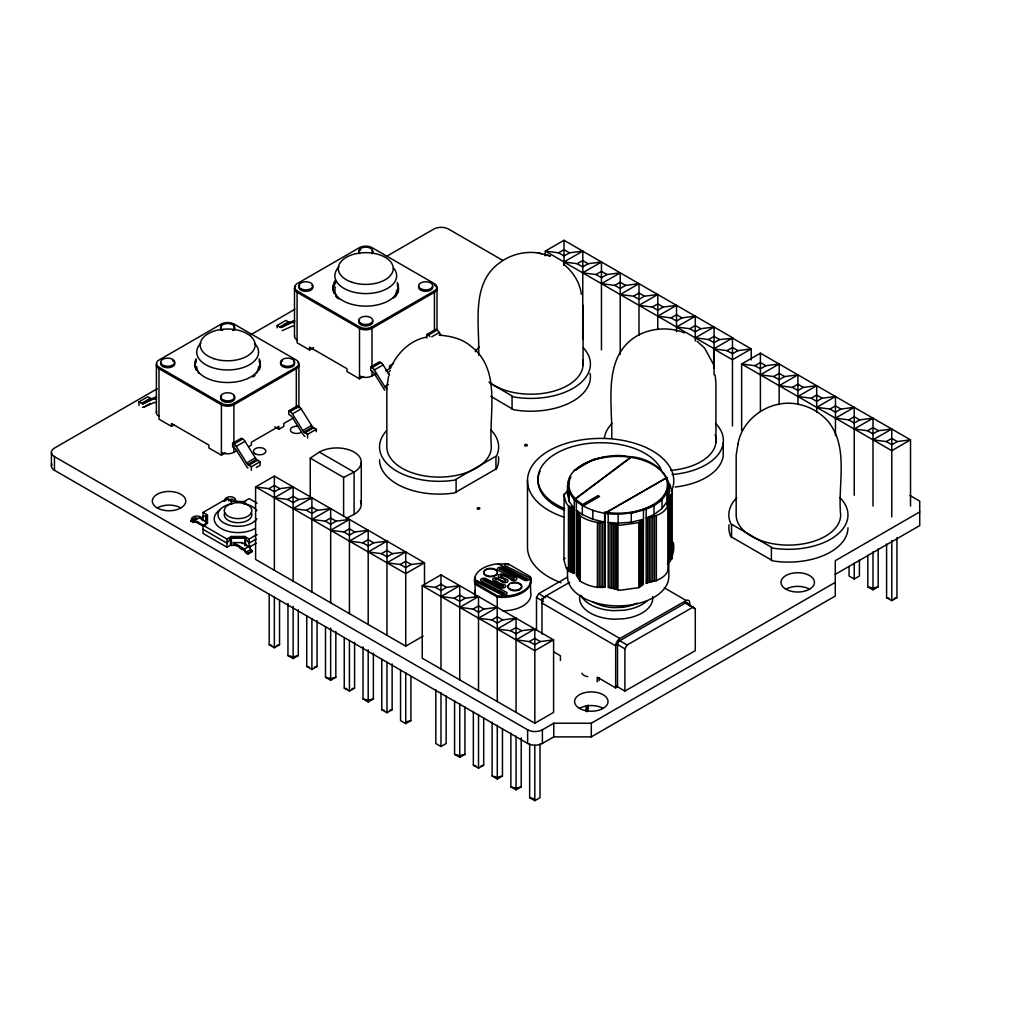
<?xml version="1.0" encoding="UTF-8"?>
<svg xmlns="http://www.w3.org/2000/svg" width="1028" height="1028" viewBox="0 0 1028 1028"><rect width="100%" height="100%" fill="white"/><g stroke="black" fill="none" stroke-linecap="round" stroke-linejoin="round"><path stroke-width="1.5" d="M536.487 630.357L536.5 597.499L538.698 593.657L567.559 577.081M624.883 691.086L624.908 648.835L627.106 644.993L693.078 607.124L695.275 608.82L695.275 650.673L624.883 691.086L616.594 686.267M205.69 523.689L205.728 515.992L207.463 516.017M687.912 604.541L687.899 603.744A3.174 1.838 -59.9 0 0 686.049 602.678L620.064 640.547A3.598 2.082 -59.9 0 0 617.52 644.954L617.52 686.807L615.656 687.86L597.242 677.169L597.242 681.821M541.987 603.089L542.013 602.549A6.232 3.611 -59.9 0 1 545.817 595.996L569.679 582.272M615.656 687.86L615.682 645.34A6.232 3.611 -59.9 0 1 619.486 638.774L686.37 600.391A5.808 3.367 -59.9 0 1 689.737 602.331L689.762 605.762M474.563 579.458L474.743 577.71A28.219 16.294 0 0 1 495.419 564.102L508.217 563.897L530.332 576.669L530.692 577.71A28.219 16.294 0 0 1 499.03 595.996L497.231 595.79L475.103 583.017L474.563 579.458L503.026 593.76L504.966 593.516L481.759 581.45A3.174 1.838 0 0 1 481.438 578.867A3.174 1.838 0 0 1 485.91 578.687L501.638 586.59L503.566 586.346L493.787 581.013A3.174 1.838 0 0 1 493.466 578.43A3.174 1.838 0 0 1 497.95 578.25C503.938 583.75 511.212 581.077 499.338 577.338A3.174 1.838 0 0 1 499.017 574.742A3.174 1.838 0 0 1 503.489 574.562C504.619 574.369 515.105 582.401 514.141 578.276L498.4 570.399A3.174 1.838 0 0 1 498.092 567.816A3.174 1.838 0 0 1 502.563 567.623L525.334 579.072L527.274 578.828L498.143 563.794M567.726 490.433L563.922 495.162L566.325 503.219L568.458 505.904L574.292 508.552M564.102 494.044L563.922 560.144L566.325 568.214L568.458 570.887L574.292 573.547L574.292 499.685C549.042 468.177 605.441 450.984 628.108 456.573C650.159 456.869 676.707 474.525 667.558 499.441L672.389 492.708L669.986 484.638L667.84 481.965M668.187 561.686L667.558 564.436L672.389 557.69M388.623 376.171L386.836 387.209L386.836 446.936A52.248 30.159 0 0 0 439.084 477.095A52.248 30.159 0 0 0 491.333 446.936C488.518 414.412 501.972 369.849 471.081 346.385C462.356 338.687 450.418 335.925 439.084 335.192M574.138 508.474L569.229 501.497L567.507 493.928L568.124 491.166M667.121 505.75L667.082 492.643L668.804 485.062M390.344 368.628C396.731 353.606 409.645 340.474 426.029 337.21M667.994 498.426L667.994 570.668C663.702 579.651 654.618 581.167 646.175 583.069L646.175 509.207L653.975 505.75L662.019 499.685L667.082 492.643M251.372 512.702L249.997 514.617A13.788 7.967 0 0 1 226.751 515.208A13.788 7.967 0 0 1 235.656 502.795A13.788 7.967 0 0 1 251.372 512.702A13.788 7.967 0 0 1 251.372 516.801L249.997 518.716A13.788 7.967 0 0 1 232.778 522.096A13.788 7.967 0 0 1 224.734 512.676M386.438 430.861A59.56 34.387 0 0 0 392.516 468.37A59.56 34.387 0 0 0 454.504 480.14L496.614 455.828A59.56 34.387 0 0 0 490.664 429.743M379.525 459.734A59.56 34.387 0 0 0 454.504 492.939L496.614 468.627A59.56 34.387 0 0 0 498.413 456.74M474.872 582.336L476.645 582.118L501.857 594.775A3.174 1.838 0 0 0 506.341 594.595A3.174 1.838 0 0 0 506.02 592.012L482.813 579.959L484.753 579.702L500.469 587.605A3.174 1.838 0 0 0 504.941 587.425A3.174 1.838 0 0 0 504.632 584.842C492.785 581.835 491.628 575.166 502.705 582.259A3.174 1.838 0 0 0 507.177 582.079A3.174 1.838 0 0 0 506.868 579.496C492.129 573.367 506.894 574.883 511.571 580.242A3.174 1.838 0 0 0 516.043 580.049A3.174 1.838 0 0 0 515.735 577.466L499.467 568.895L501.394 568.651L524.164 580.088A3.174 1.838 0 0 0 528.649 579.908A3.174 1.838 0 0 0 528.328 577.325L505.352 565.798A2.184 1.259 0 0 1 505.57 563.807L506.007 563.678M662.019 508.552L667.082 501.497L667.994 505.686C663.702 514.655 654.618 516.184 646.175 518.073L653.975 514.604L662.019 508.552L662.019 499.685C636.473 517.534 599.003 520.386 574.292 499.685L631.269 456.817M638.812 522.635L643.31 519.358L631.269 522.173L618.149 523.175L608.203 522.43L620.282 525.244L638.812 522.635L638.812 587.63L620.282 590.226L608.203 587.412L608.203 513.563M638.812 587.63L643.477 584.251M564.102 559.039L565.194 558.204M574.292 499.685L631.706 456.843M310.25 498.811L310.25 458.141L319.374 452.089A24.556 14.174 0 0 1 354.095 452.089A24.556 14.174 0 0 1 354.095 472.135L354.095 514.373L346.23 518.318M631.269 522.173L631.269 513.319L646.175 509.207M296.321 408.347L296.321 367.253A8.828 5.101 0 0 0 296.321 360.044L233.896 324.013A8.828 5.101 0 0 0 221.405 324.013L158.98 360.044A8.828 5.101 0 0 0 158.98 367.253L158.98 419.167L171.458 426.376L174.13 424.821M157.284 388.725L54.458 448.079A10.447 6.027 0 0 0 54.458 456.612L54.458 470.271L527.621 743.437A10.447 6.027 0 0 0 542.399 743.437L553.771 736.87L591.306 736.87L835.276 596.022L835.276 560.697L919.726 511.944M250.369 334.974L294.83 309.299M386.541 256.357L433.777 229.09A10.447 6.027 0 0 1 448.555 229.09L502.769 260.38M138.986 405.507L138.986 401.858L147.749 396.808L150.319 398.299A5.127 2.955 60 0 0 152.465 398.504L156.372 396.769M138.986 401.858L141.568 403.349L150.319 398.299M277.097 327.906L277.097 325.478L285.848 320.428L288.431 321.918A5.127 2.955 60 0 0 290.577 322.111L294.471 320.376M142.699 404.004L152.465 398.504M141.568 403.349A5.127 2.955 60 0 0 143.714 403.554L156.616 397.489M277.097 325.478L279.68 326.968L288.431 321.918M280.811 327.624L289.562 322.574M279.68 326.968A5.127 2.955 60 0 0 281.826 327.161L290.577 322.111M142.378 407.191A7.337 4.228 60 0 0 144.113 407.024L150.371 403.413M281.826 327.161L294.728 321.096M434.42 330.374L434.42 290.873A8.828 5.101 0 0 0 434.42 283.664L371.995 247.619A8.828 5.101 0 0 0 359.504 247.619L297.079 283.664A8.828 5.101 0 0 0 297.079 290.873L297.079 342.774L309.569 349.983L313.579 347.67M158.98 367.253L221.405 403.297A8.828 5.101 0 0 0 233.896 403.297L296.321 367.253M297.079 290.873L359.504 326.917A8.828 5.101 0 0 0 371.995 326.917L434.42 290.873M582.696 339.047L582.812 251.115L564.038 240.282L545.277 251.115L545.277 255.843M564.038 261.947L545.277 251.115L558.577 252.824L564.038 249.663L569.512 252.824L582.812 251.115L563.922 261.999L563.922 265.147M247.979 468.164A7.337 4.228 60 0 1 246.245 465.98L236.234 449.981A4.896 2.827 60 0 0 233.947 447.655L232.636 446.897L232.636 443.261L241.387 438.198L242.698 438.956A4.896 2.827 60 0 1 244.985 441.282L255.394 457.923A5.127 2.955 60 0 0 257.54 460.197L260.11 461.688L260.11 465.337L256.37 467.496M304.905 436.373A7.337 4.228 60 0 1 302.425 433.546L292.427 417.548A4.896 2.827 60 0 0 290.127 415.222L288.817 414.464L288.817 410.814L297.567 405.764L298.878 406.523A4.896 2.827 60 0 1 301.178 408.848L311.574 425.476A5.127 2.955 60 0 0 313.72 427.764L316.303 429.254L316.303 431.683M232.636 443.261L233.947 444.019L242.698 438.956M288.817 410.814L290.127 411.573L298.878 406.523M384.742 390.19A7.337 4.228 60 0 1 384.344 389.599L374.346 373.601A4.896 2.827 60 0 0 372.046 371.275L370.735 370.517L370.735 366.867L379.486 361.817L380.81 362.576A4.896 2.827 60 0 1 383.097 364.901L389.496 375.13M426.928 338.084L426.928 334.434L435.679 329.384L436.99 330.142A4.896 2.827 60 0 1 439.277 332.468L440.884 335.025M569.512 252.824L564.038 255.972L558.577 252.824M370.735 366.867L372.046 367.626L380.81 362.576M426.928 334.434L428.239 335.192L436.99 330.142M233.947 444.019A4.896 2.827 60 0 1 236.234 446.345L244.985 441.282M290.127 411.573A4.896 2.827 60 0 1 292.427 413.899L301.178 408.848M171.458 426.376L171.458 423.485L208.915 445.111L208.915 447.99L221.405 455.198L225.415 452.885M372.046 367.626A4.896 2.827 60 0 1 374.346 369.951L383.097 364.901M431.786 336.798L439.277 332.468M309.569 349.983L309.569 347.104L347.027 368.731L347.027 371.609L359.504 378.818L363.526 376.505M221.405 452.32A8.828 5.101 0 0 0 233.896 452.32L236.658 450.714M293.545 417.882L283.831 423.485L283.831 426.376L278.832 429.254L274.682 426.851M248.866 446.55L251.372 445.111L251.372 442.233L278.832 426.376L278.832 429.254M359.504 375.94A8.828 5.101 0 0 0 371.995 375.94L376.158 373.537M393.596 363.462L389.471 365.839L389.471 368.731L385.731 370.89M714.062 348.685L563.922 261.999L577.222 263.708L582.696 260.559L588.157 263.708L601.457 261.999L601.457 349.893M588.157 263.708L582.696 266.869L577.222 263.708M236.234 446.345L246.63 462.973L255.394 457.923M292.427 413.899L302.823 430.526L311.574 425.476M247.658 464.605L256.409 459.542M303.838 432.158L312.589 427.108M374.346 369.951L384.742 386.592L388.494 384.421M246.63 462.973A5.127 2.955 60 0 0 248.776 465.247L257.54 460.197M302.823 430.526A5.127 2.955 60 0 0 304.969 432.814L313.72 427.764M601.457 261.999L582.696 272.844L595.996 274.54L601.457 277.701L606.931 274.54L620.231 272.844L620.231 354.416M248.776 465.247L251.359 466.738L260.11 461.688M304.969 432.814L307.552 434.304L316.303 429.254M595.996 274.54L601.457 271.392L606.931 274.54M203.03 520.618L203.03 512.432L226.97 498.606L231.403 501.176L245.589 501.677L244.703 502.191L244.703 501.176L249.136 498.606L257.116 503.219M195.513 521.299L193.303 522.571L191.079 521.299L191.079 520.271L195.513 517.714L197.286 518.742M223.86 501.42L228.293 498.863L230.066 499.891M620.231 272.844L601.457 283.677L614.757 285.386L620.231 288.534L625.692 285.386L638.992 283.677L638.992 335.295M191.079 521.299L193.303 520.014M228.524 500.79L231.84 498.863L237.391 502.062M424.5 584.855L424.5 562.779L274.36 476.105L255.599 486.938L255.599 559.45L405.726 646.137L423.15 636.075M614.757 285.386L620.231 282.225L625.692 285.386M238.817 545.688L230.516 545.187L226.97 547.243L203.03 533.416L203.03 525.231L207.463 522.674M405.726 646.137L405.726 551.946L386.965 562.779L400.265 564.488L405.726 567.649L411.2 564.488L424.5 562.779L405.726 573.611L255.599 486.938L268.899 488.647L274.36 485.486L279.834 488.647L293.134 486.938L293.134 581.128M279.834 488.647L274.36 491.795L268.899 488.647M638.992 283.677L620.231 294.509L633.531 296.218L638.992 299.366L644.466 296.218L657.766 294.509L657.766 328.793M293.134 486.938L274.36 497.77L287.66 499.479L293.134 502.641L298.595 499.479L311.895 497.77L311.895 591.961M633.531 296.218L638.992 293.057L644.466 296.218M287.66 499.479L293.134 496.318L298.595 499.479M203.03 525.231L226.97 539.045L231.403 536.487L244.741 536.462L249.174 539.019L257.141 534.431M256.126 539.109L249.174 543.118L244.741 537.49L231.403 537.515L226.97 543.144L203.03 529.317M657.766 294.509L638.992 305.342L652.292 307.051L657.766 310.212L663.227 307.051L676.527 305.342L676.527 331.748M311.895 497.77L293.134 508.603L306.434 510.312L311.895 513.473L317.356 510.312L330.656 508.603L330.656 602.793M230.516 545.187L230.516 538.029L245.628 538.004L245.628 545.161L247.992 546.536M652.292 307.051L657.766 303.89L663.227 307.051M306.434 510.312L311.895 507.151L317.356 510.312M233.33 542.617L244.42 549.016L248.853 546.459L252.4 551.573L247.966 554.143L245.743 552.858L243.97 549.787L233.33 543.645L233.33 542.617L242.197 542.617L248.853 546.459M256.126 543.208L249.174 547.217L249.174 539.019M244.42 549.016L246.193 552.087L250.626 549.53M676.527 305.342L657.766 316.174L671.053 317.883L676.527 321.044L681.988 317.883L695.288 316.174L695.288 341M246.193 552.087L247.966 553.115L252.4 550.558M330.656 508.603L311.895 519.436L325.195 521.145L330.656 524.306L336.13 521.145L349.43 519.436L349.43 613.626M671.053 317.883L676.527 314.735L681.988 317.883M325.195 521.145L330.656 517.996L336.13 521.145M695.288 316.174L676.527 327.02L689.827 328.716L695.288 331.877L700.762 328.716L714.062 327.02L714.062 374.757M349.43 519.436L330.656 530.281L343.956 531.977L349.43 535.138L354.891 531.977L368.191 530.281L368.191 624.459M689.827 328.716L695.288 325.568L700.762 328.716M343.956 531.977L349.43 528.829L354.891 531.977M714.062 327.02L695.288 337.852L708.588 339.561L714.062 342.709L719.523 339.561L732.823 338.289M368.191 530.281L349.43 541.114L362.73 542.823L368.191 545.971L373.665 542.823L386.965 541.114L386.965 635.304M708.588 339.561L714.062 336.4L719.523 339.561M362.73 542.823L368.191 539.661L373.665 542.823M386.965 541.114L368.191 551.946L381.491 553.655L386.965 556.803L392.426 553.655L405.726 551.946M713.689 368.14L713.689 348.916L726.989 350.625L732.463 347.464L737.924 350.625L751.224 348.916L751.224 359.954M381.491 553.655L386.965 550.494L392.426 553.655M737.924 350.625L732.463 353.786L726.989 350.625M910.525 506.072L910.525 439.856L760.399 353.169L741.638 364.015L741.638 430.218M400.265 564.488L405.726 561.327L411.2 564.488M891.764 516.904L891.764 429.023L873.003 439.856L886.303 441.565L891.764 444.713L897.238 441.565L910.525 439.856L891.764 450.688L741.638 364.015L754.938 365.711L760.399 362.563L765.86 365.711L779.16 364.015L779.16 404.595M574.292 470.451L592.989 459.632L605.042 456.817M269.195 594.21L269.195 644.774L274.36 647.756L279.539 644.774L279.539 600.532M765.86 365.711L760.399 368.872L754.938 365.711M779.16 364.015L760.399 374.847L773.698 376.556L779.16 379.705L784.634 376.556L797.934 374.847L797.934 404.402M773.698 376.556L779.16 373.395L784.634 376.556M287.956 603.462L287.956 655.607L293.134 658.588L298.3 655.607L298.3 609.784M440.986 574.858L422.225 585.69L422.225 658.203L534.817 723.211L553.591 712.378L553.591 639.866L440.986 574.858L440.986 669.035M797.934 374.847L779.16 385.68L792.46 387.389L797.934 390.537L803.395 387.389L816.695 385.68L816.695 412.074M534.817 723.211L534.817 629.033L516.056 639.866L529.356 641.575L534.817 644.723L540.291 641.575L553.591 639.866L534.817 650.698L422.225 585.69L435.525 587.399L440.986 584.238L446.448 587.399L459.747 585.69L459.747 679.881M584.392 505.249L599.568 496.485L598.039 495.599L582.683 504.465A49.203 28.411 0 0 1 570.887 476.876M792.46 387.389L797.934 384.228L803.395 387.389M446.448 587.399L440.986 590.547L435.525 587.399M306.729 615.888L306.729 666.44L311.895 669.421L317.061 666.44L317.061 620.616M459.747 585.69L440.986 596.523L454.286 598.232L459.747 601.393L465.221 598.232L478.521 596.523L478.521 690.713M816.695 385.68L797.934 396.512L811.233 398.221L816.695 401.383L822.169 398.221L835.468 396.512L835.468 435.525M454.286 598.232L459.747 595.071L465.221 598.232M667.082 480.449L667.082 477.493L605.042 513.319L605.042 587.168C596.176 588.312 587.553 585.742 579.946 580.987L576.361 575.115L576.361 501.266M811.233 398.221L816.695 395.06L822.169 398.221M325.49 626.72L325.49 677.272L330.656 680.266L335.835 677.272L335.835 631.462M478.521 596.523L459.747 607.355L473.047 609.064L478.521 612.225L483.982 609.064L497.282 607.355L478.521 618.188L491.821 619.897L497.282 623.058L502.756 619.897L516.056 618.188L516.056 712.378M835.468 396.512L816.695 407.345L829.994 409.054L835.468 412.215L840.93 409.054L854.229 407.345L854.229 495.226M473.047 609.064L478.521 605.903L483.982 609.064M829.994 409.054L835.468 405.893L840.93 409.054M344.251 637.553L344.251 688.105L349.43 691.099L354.596 688.105L354.596 642.294M854.229 407.345L835.468 418.19L848.768 419.887L854.229 423.048L859.704 419.887L873.003 418.19L873.003 506.072M491.821 619.897L497.282 616.749L502.756 619.897M848.768 419.887L854.229 416.738L859.704 419.887M363.025 646.805L363.025 698.937L368.191 701.931L373.37 698.937L373.37 653.127M516.056 618.188L497.282 629.033L510.582 630.729L516.056 633.89L521.517 630.729L534.817 629.033M873.003 418.19L854.229 429.023L867.529 430.719L873.003 433.88L878.465 430.719L891.764 429.023M510.582 630.729L516.056 627.581L521.517 630.729M867.529 430.719L873.003 427.571L878.465 430.719M381.786 659.218L381.786 709.783L386.965 712.764L392.131 709.783L392.131 663.96M529.356 641.575L534.817 638.414L540.291 641.575M886.303 441.565L891.764 438.403L897.238 441.565M400.56 670.05L400.56 720.615L405.726 723.596L410.904 720.615L410.904 676.373M435.821 689.801L435.821 743.527L440.986 746.508L446.152 743.527L446.152 696.123M454.582 700.633L454.582 754.359L459.747 757.34L464.926 754.359L464.926 706.956M54.458 456.612L527.621 729.79A10.447 6.027 0 0 0 542.399 729.79L553.771 723.224L591.306 723.224L835.276 582.375M473.343 711.479L473.343 765.192L478.521 768.173L483.687 765.192L483.687 717.788M835.276 574.344L919.726 525.591L919.726 501.111L909.986 495.496M492.116 722.311L492.116 776.024L497.282 779.006L502.461 776.024L502.461 728.634M849.064 566.531L849.064 576.014L854.229 579.008L859.408 576.014L859.408 560.221M510.877 733.144L510.877 786.857L516.056 789.851L521.222 786.857L521.222 737.886M867.825 555.249L867.825 586.847L873.003 589.841L878.169 586.847L878.169 548.939M529.651 743.976L529.651 797.689L534.817 800.683L539.996 797.689L539.996 743.976M886.599 543.966L886.599 597.692L891.764 600.673L896.943 597.692L896.943 537.644M585.947 711.209A10.447 6.014 60.1 0 0 586.191 709.14L588.042 708.086L588.042 705.028M667.082 477.493L604.605 513.293L604.605 587.155L601.663 586.423M310.25 458.141L343.609 477.403L354.095 472.135L319.374 452.089M282.225 330.643L292.222 326.184A4.896 2.827 60 0 1 294.509 326.506M144.113 407.024L154.123 402.578A4.896 2.827 60 0 1 156.41 402.899M646.175 583.069L650.069 581.334M203.03 516.531L206.577 515.503M276.943 645.404L279.539 644.774M294.419 656.558L298.3 655.607M314.478 667.082L317.061 666.44M331.954 678.236L335.835 677.272M352.013 688.747L354.596 688.105M369.489 699.901L373.37 698.937M874.288 587.81L878.169 586.847M389.548 710.412L392.131 709.783M894.347 598.322L896.943 597.692M407.024 721.579L410.904 720.615M461.045 755.31L464.926 754.359M481.104 765.834L483.687 765.192M498.58 776.988L502.461 776.024M521.222 786.857L516.056 788.142L510.877 786.857M640.303 585.06L643.31 584.354L643.477 510.389L641.922 509.644L643.31 510.492M579.946 515.992C587.438 520.528 595.88 523.419 604.605 522.16L592.822 519.256L582.336 514.604L576.361 510.132L579.946 515.992L579.946 580.987M541.538 253.723C527.21 250.202 511.122 254.019 499.467 262.911C470.31 283.998 479.845 324.874 478.637 355.225M736.832 497.732A59.56 34.387 0 0 0 730.882 523.83L773.005 548.142A59.56 34.387 0 0 0 835.661 535.858A59.56 34.387 0 0 0 839.992 497.732M729.083 524.743A59.56 34.387 0 0 0 730.882 536.629L773.005 560.941A59.56 34.387 0 0 0 847.971 527.724M867.825 586.847L871.705 587.81M886.599 597.692L889.181 598.322M269.195 644.774L271.777 645.404M287.956 655.607L291.836 656.558M306.729 666.44L309.312 667.082M325.49 677.272L329.371 678.236M344.251 688.105L346.847 688.747M363.025 698.937L366.906 699.901M381.786 709.783L384.369 710.412M454.582 754.359L458.462 755.31M473.343 765.192L475.938 765.834M492.116 776.024L495.997 776.988M529.651 797.689L533.532 798.653M544.622 254.546L550.327 256.023L538.415 252.927M490.202 383.097L513.653 396.949A59.56 34.387 0 0 0 576.952 385.808A59.56 34.387 0 0 0 583.351 347.785M490.78 396.255L513.653 409.748A59.56 34.387 0 0 0 590.123 373.408M684.545 332.905C670.076 327.058 653.692 327.765 639.647 334.447C601.097 354.352 612.906 403.516 611.724 438.301M582.696 251.166L732.823 337.852L713.689 348.916L732.463 359.749L751.224 348.916L732.463 338.084L732.463 425.965M203.03 512.432L207.463 514.989L207.463 523.689M205.703 521.556L199.059 517.714L192.853 521.299L191.079 520.271M194.626 520.271L204.328 525.873M195.063 521.556L203.043 526.156M664.294 587.823L686.126 600.493M685.175 602.267L687.912 603.86M684.789 602.305L693.078 607.124M685.612 603.205L695.275 608.82M546.228 595.739L619.897 638.516M538.698 593.657L545.598 597.666M618.817 640.174L627.106 644.993M536.5 597.499L543.401 601.509M616.62 644.016L624.908 648.835M541.987 603.038L615.656 645.815M553.835 651.958L560.414 655.774L560.414 660.439M563.421 264.067C572.699 271.392 579.946 282.302 581.295 294.188M697.061 341.257L704.527 347.991L713.381 364.182M667.558 569.653L667.994 570.668M568.317 482.183L568.741 483.199M530.332 577.903L530.692 578.944A28.219 16.294 0 0 1 499.03 597.229L497.231 597.024L475.103 584.251L474.743 583.197A28.219 16.294 0 0 1 475.463 576.862M715.128 375.027L715.938 382.891L715.938 442.605M891.764 540.638L891.764 600.673M873.003 551.92L873.003 589.841M854.229 563.203L854.229 579.008M771.398 547.757L771.398 560.556M760.399 353.169L760.399 411.11M731.55 524.755L731.55 537.554M723.237 442.914L723.237 455.712A59.56 34.387 0 0 1 675.088 487.015M672.209 493.813L672.209 558.808M671.117 494.648L671.117 559.643M670.14 495.535L670.14 560.53M669.292 496.473L669.292 561.455M668.804 560.401L668.804 576.644A50.655 29.247 0 0 1 618.149 605.89A50.655 29.247 0 0 1 567.507 576.644L567.507 567.79M668.573 497.436L668.573 562.419M667.558 490.587L667.558 505.789M656.365 515.992L656.365 580.987M654.566 516.133L654.566 581.128M653.975 505.75L653.975 514.604M652.793 516.364L652.793 581.36M651.045 516.673L651.045 581.668M649.362 517.071L649.362 582.054M647.73 517.534L647.73 582.529M642.025 520.104L642.025 585.086M640.829 520.9L640.829 585.883M639.763 521.749L639.763 586.731M618.149 514.308L618.149 523.175M617.956 525.115L617.956 590.111M616.504 524.486L616.504 589.481M614.962 523.92L614.962 588.915M613.356 523.432L613.356 588.427M611.686 523.021L611.686 588.016M609.964 522.687L609.964 587.669M602.781 522.147L602.781 587.142M600.969 522.224L600.969 587.219M599.17 522.378L599.17 587.374M599.093 677.658L599.093 680.754M597.409 522.622L597.409 587.618M592.822 510.389L592.822 519.256M591.306 723.224L591.306 736.87M586.191 706.095L586.191 709.14M583.082 305.252L583.082 364.979M582.336 505.75L582.336 514.604M579.702 514.951L579.702 579.946M579.304 513.936L579.304 578.918M578.777 512.933L578.777 577.929M578.096 511.957L578.096 576.952M577.299 511.019L577.299 576.014M572.853 507.729L572.853 572.724M571.478 507.061L571.478 572.043M570.013 506.444L570.013 571.439M569.229 492.643L569.229 501.497M568.741 479.549L568.741 483.982M568.458 505.904L568.458 570.887M567.507 485.062L567.507 493.928M564.038 240.282L564.038 265.224M553.771 723.224L553.771 736.87M542.399 729.79L542.399 743.437M541.987 598.168L541.987 634.186M534.817 745.39L534.817 800.683M530.332 576.669L530.692 592.398A28.219 16.294 0 0 1 502.718 610.825M527.48 480.641L527.48 547.192A73.142 42.225 0 0 0 561.095 582.722M527.621 729.79L527.621 743.437M516.056 736.125L516.056 789.851M512.06 396.538L512.06 409.337M508.217 563.897L508.217 565.13M497.231 595.79L497.282 701.546M497.282 725.293L497.282 779.006M495.946 456.753L495.946 469.552M478.521 714.46L478.521 768.173M475.103 583.017L475.103 596.201M459.747 703.627L459.747 757.34M456.111 479.768L456.111 492.553M440.986 692.795L440.986 746.508M437.003 288.714L437.003 329.949M434.42 283.664L434.42 285.103M405.726 673.044L405.726 723.596M386.965 662.212L386.965 712.764M371.995 326.917L371.995 366.418M371.995 371.172L371.995 375.94M368.191 649.799L368.191 701.931M361.291 462.112L361.291 504.35M359.504 326.917L359.504 378.818M349.43 640.534L349.43 691.099M343.609 477.403L343.609 516.506M330.656 628.121L330.656 680.266M311.895 618.869L311.895 669.421M307.552 434.304L307.552 437.954M298.904 365.094L298.904 407.91M294.496 288.714L294.496 336.284M293.134 606.456L293.134 658.588M274.36 476.105L274.36 570.296M274.36 597.204L274.36 647.756M251.359 466.738L251.359 470.387M247.966 553.115L247.966 554.143M244.741 536.462L244.741 537.49M244.741 538.518L244.741 545.675M242.197 542.617L242.197 543.645M233.896 324.013L233.896 325.452M233.896 403.297L233.896 442.811M233.896 445.972L233.896 452.32M231.403 536.487L231.403 537.515M231.403 538.543L231.403 545.701M228.293 498.863L228.293 499.891M226.97 539.045L226.97 547.243M221.405 324.013L221.405 325.452M221.405 403.297L221.405 455.198M205.728 515.992L205.703 525.398M195.513 517.714L195.513 518.742M156.385 365.094L156.385 412.678M51.4 452.346L51.4 466.005M576.027 470.092A49.203 28.411 0 0 1 639.827 459.272A49.203 28.411 0 0 1 664.049 495.008A49.203 28.411 0 0 1 604.49 512.06M256.897 518.69A20.059 11.578 0 0 1 223.256 522.558A20.059 11.578 0 0 1 232.855 503.553M243.238 503.553A20.059 11.578 0 0 1 256.897 510.775M254.893 528.559A23.824 13.749 0 0 1 221.958 528.97A23.824 13.749 0 0 1 219.799 509.991M588.042 708.086A10.447 6.014 60.1 0 1 587.065 711.774M652.651 596.6A36.571 21.113 0 0 1 623.546 618.792L614.024 619.19A36.571 21.113 0 0 1 579.663 596.87M646.715 601.2A36.571 21.113 0 0 1 623.546 610.259L614.024 610.658A36.571 21.113 0 0 1 580.91 595.173M637 603.115A31.341 18.093 0 0 1 622.493 607.317L614.333 607.651A31.341 18.093 0 0 1 592.745 601.611M298.608 363.771A8.828 5.101 0 0 1 296.321 368.705L233.896 404.749A8.828 5.101 0 0 1 221.405 404.749L158.98 368.705A8.828 5.101 0 0 1 156.693 363.771M297.722 362.55A8.828 5.101 0 0 1 298.236 363.141M158.98 416.276A8.828 5.101 0 0 1 156.693 411.354M258.542 366.533A30.904 17.836 0 0 1 256.19 373.37M199.098 373.37A30.904 17.836 0 0 1 196.746 366.533M254.404 343.198A30.904 17.836 0 0 1 227.651 369.964A30.904 17.836 0 0 1 200.884 343.198M222.652 330.489A7.067 4.073 0 0 1 222.652 324.732A7.067 4.073 0 0 1 232.636 324.732A7.067 4.073 0 0 1 232.636 330.489M194.986 366.533A32.665 18.864 0 0 1 196.091 361.65M259.197 361.65A32.665 18.864 0 0 1 260.315 366.533M255.047 375.361A32.665 18.864 0 0 1 253.029 376.968M196.091 369.977A32.665 18.864 0 0 1 196.091 360.211M259.197 360.211A32.665 18.864 0 0 1 259.197 369.977M154.123 398.928A4.896 2.827 60 0 1 156.41 399.249M174.542 362.601A7.067 4.073 0 0 1 167.718 367.728A7.067 4.073 0 0 1 160.895 362.601M172.704 360.777A7.067 4.073 0 0 1 173.835 361.612M233.767 327.02A7.067 4.073 0 0 1 234.474 330.104M220.827 330.104A7.067 4.073 0 0 1 221.534 327.02M294.638 363.655A7.067 4.073 0 0 1 284.872 367.42A7.067 4.073 0 0 1 282.584 360.777M293.7 361.612A7.067 4.073 0 0 1 294.406 362.601M259.197 358.772A32.665 18.864 0 0 1 227.651 382.519A32.665 18.864 0 0 1 196.091 358.772M233.767 396.217A7.067 4.073 0 0 1 227.651 402.334A7.067 4.073 0 0 1 221.534 396.217M436.335 286.761A8.828 5.101 0 0 1 434.42 292.312L371.995 328.356A8.828 5.101 0 0 1 359.504 328.356L297.079 292.312A8.828 5.101 0 0 1 295.678 286.157M435.191 285.604A8.828 5.101 0 0 1 435.821 286.157M297.079 339.895A8.828 5.101 0 0 1 294.573 335.629M396.654 290.153A30.904 17.836 0 0 1 393.467 298.043M338.996 299.071A30.904 17.836 0 0 1 335.321 287.056M393.467 267.845A30.904 17.836 0 0 1 364.747 293.571A30.904 17.836 0 0 1 338.996 266.817M359.633 253.261A7.067 4.073 0 0 1 365.75 247.144A7.067 4.073 0 0 1 371.866 253.261M397.309 285.27A32.665 18.864 0 0 1 398.144 292.62M333.085 290.153A32.665 18.864 0 0 1 335.578 282.931M397.309 283.831A32.665 18.864 0 0 1 397.785 292.402M397.309 293.597A32.665 18.864 0 0 1 395.048 297.053M337.467 298.146A32.665 18.864 0 0 1 335.578 295.923M334.203 293.597A32.665 18.864 0 0 1 335.578 281.492M292.222 322.548A4.896 2.827 60 0 1 294.509 322.856M428.239 335.192A4.896 2.827 60 0 1 429.845 336.58M386.888 388.867A5.127 2.955 60 0 1 384.742 386.592M311.934 285.231A7.067 4.073 0 0 1 305.817 291.348A7.067 4.073 0 0 1 299.701 285.231M371.866 250.626A7.067 4.073 0 0 1 372.573 253.723M358.926 253.723A7.067 4.073 0 0 1 360.764 249.791M432.505 286.208A7.067 4.073 0 0 1 425.682 291.348A7.067 4.073 0 0 1 418.859 286.208M397.309 282.392A32.665 18.864 0 0 1 363.616 306.087A32.665 18.864 0 0 1 335.578 280.053M372.573 320.813A7.067 4.073 0 0 1 364.824 325.915A7.067 4.073 0 0 1 359.633 319.837M673.301 542.463A73.142 42.225 0 0 1 671.926 556.598M671.271 558.114A73.142 42.225 0 0 1 669.087 562.059M564.051 517.212A73.142 42.225 0 0 1 534.342 462.793A73.142 42.225 0 0 1 625.641 440.961A73.142 42.225 0 0 1 671.271 491.577M564.68 510.299A62.695 36.198 0 0 1 540.073 471.274M564.68 508.59A62.695 36.198 0 0 1 564.655 449.287A62.695 36.198 0 0 1 661.184 469.565M360.455 500.675A24.556 14.174 0 0 1 354.095 514.373M475.283 351.666A59.56 34.387 0 0 1 479.112 347.014M582.696 360.25A52.248 30.159 0 0 1 550.43 392.002A52.248 30.159 0 0 1 489.02 382.095M715.591 423.446A59.56 34.387 0 0 1 672.029 474.512M604.425 437.992A59.56 34.387 0 0 1 612.161 423.343M715.128 434.754A52.248 30.159 0 0 1 670.719 470.349M474.499 594.531A28.219 16.294 0 0 1 475.463 590.316M520.798 584.868A6.862 3.958 0 0 1 514.861 590.817A6.862 3.958 0 0 1 508.911 584.868M511.43 583.416A6.862 3.958 0 0 1 519.718 584.045M497.218 571.812A6.862 3.958 0 0 1 492.926 576.554A6.862 3.958 0 0 1 484.355 574.511A6.862 3.958 0 0 1 487.144 569.396M488.801 568.998A6.862 3.958 0 0 1 492.361 568.998M494.018 569.396A6.862 3.958 0 0 1 495.432 570.026M54.458 470.271A10.447 6.027 0 0 1 51.953 464.065M785.919 589.198A16.718 9.65 0 0 0 813.88 584.868A16.718 9.65 0 0 0 793.41 573.046A16.718 9.65 0 0 0 785.919 589.198A16.718 9.65 0 0 1 809.563 589.198M579.484 708.382A16.718 9.65 0 0 0 607.458 704.051A16.718 9.65 0 0 0 586.975 692.23A16.718 9.65 0 0 0 579.484 708.382A16.718 9.65 0 0 1 603.128 708.382M157.233 507.935A16.718 9.65 0 0 0 185.207 503.604A16.718 9.65 0 0 0 164.724 491.782A16.718 9.65 0 0 0 157.233 507.935A16.718 9.65 0 0 1 180.877 507.935M301.011 432.441A6.271 3.624 0 0 1 290.513 430.822A6.271 3.624 0 0 1 298.197 426.389M388.7 374.141A6.271 3.624 0 0 1 390.319 370.645M587.798 676.655A8.365 4.832 0 0 1 581.887 673.237M243.495 549.787A5.307 3.058 0 0 1 239.742 546.035M249.997 546.035A5.307 3.058 0 0 1 249.997 547.628M198.198 522.057A5.307 3.058 0 0 1 195.448 522.057M193.071 521.26A5.307 3.058 0 0 1 195.448 516.133A5.307 3.058 0 0 1 201.951 519.885M225.106 500.597A5.307 3.058 0 0 1 230.233 496.742A5.307 3.058 0 0 1 235.361 500.597M737.95 444.173L736.176 455.211L736.176 514.925A52.248 30.159 0 0 0 788.412 545.097A52.248 30.159 0 0 0 840.66 514.925C837.537 484.175 849.539 447 827.604 420.825C819.072 411.444 807.687 405.52 795.171 403.696C769.471 399.982 742.319 418.19 737.95 444.173M231.403 501.176L230.516 501.677L231.403 502.191L231.403 501.176M224.117 400.342A7.067 4.073 0 0 0 234.705 396.808A7.067 4.073 0 0 0 224.117 393.287A7.067 4.073 0 0 0 224.117 400.342M284.049 365.75A7.067 4.073 0 0 0 294.638 362.216A7.067 4.073 0 0 0 284.049 358.682A7.067 4.073 0 0 0 284.049 365.75M164.184 365.75A7.067 4.073 0 0 0 174.773 362.216A7.067 4.073 0 0 0 164.184 358.682A7.067 4.073 0 0 0 164.184 365.75M213.901 358.656A27.499 15.883 0 0 0 255.15 344.907A27.499 15.883 0 0 0 213.901 331.157A27.499 15.883 0 0 0 213.901 358.656M360.764 323.319A7.067 4.073 0 0 0 372.573 321.481A7.067 4.073 0 0 0 363.925 316.495A7.067 4.073 0 0 0 360.764 323.319M420.683 288.714A7.067 4.073 0 0 0 432.505 286.889A7.067 4.073 0 0 0 423.857 281.89A7.067 4.073 0 0 0 420.683 288.714M300.831 288.714A7.067 4.073 0 0 0 312.64 286.889A7.067 4.073 0 0 0 303.992 281.89A7.067 4.073 0 0 0 300.831 288.714M352 282.276A27.499 15.883 0 0 0 393.249 268.526A27.499 15.883 0 0 0 352 254.777A27.499 15.883 0 0 0 352 282.276M485.73 575.076A6.862 3.958 0 0 0 497.218 573.303A6.862 3.958 0 0 0 488.801 568.445A6.862 3.958 0 0 0 485.73 575.076M510.004 589.095A6.862 3.958 0 0 0 521.492 587.309A6.862 3.958 0 0 0 513.075 582.452A6.862 3.958 0 0 0 510.004 589.095M525.064 445.741A1.324 0.771 0 0 0 527.274 445.394A1.324 0.771 0 0 0 525.655 444.456A1.324 0.771 0 0 0 525.064 445.741M477.57 508.911A1.324 0.771 0 0 0 479.793 508.564A1.324 0.771 0 0 0 478.174 507.626A1.324 0.771 0 0 0 477.57 508.911M255.201 453.772A6.271 3.624 0 0 0 265.687 452.153A6.271 3.624 0 0 0 258.002 447.72A6.271 3.624 0 0 0 255.201 453.772"/></g></svg>
